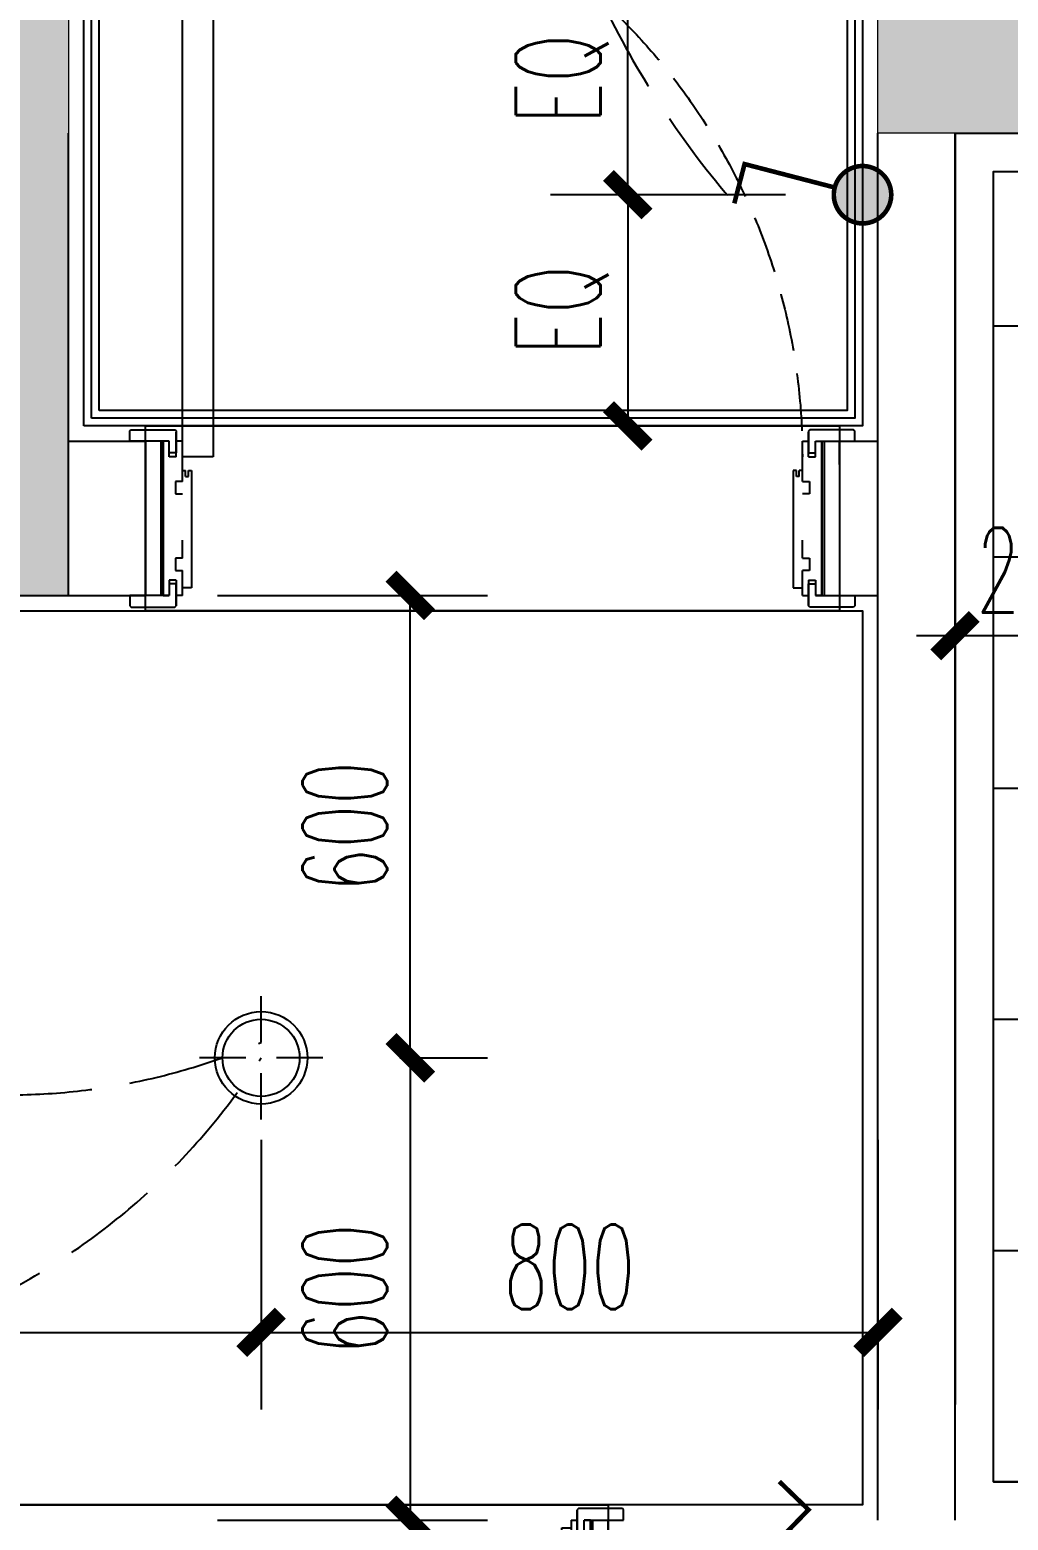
# Model space of a CAD drawing. Extents: x 184967 to 628822, y -100826 to 121332.
# Drawn here: x 402956 to 404224, y 39974 to 41908 of the extents above; entities that cross this region are included whole.
import ezdxf

# ---------------------------------------------------------------- set-up
doc = ezdxf.new("R2010")
doc.units = 0
doc.header["$MEASUREMENT"] = 0
doc.linetypes.add('DASH', pattern=[0.35, 0.25, -0.1])
for name, color, linetype in [('0-装饰完成面', 47, 'Continuous'), ('E-给水', 34, 'Continuous'), ('E02-灯具开关连线', 6, 'Continuous'), ('P11-平面门套', 47, 'Continuous'), ('P11-平面门扇', 47, 'Continuous'), ('T-灯具尺寸', 55, 'Continuous'), ('T03-天花造型', 30, 'Continuous'), ('T05-天花灯具', 51, 'Continuous'), ('WALL', 145, 'Continuous')]:
    doc.layers.add(name, color=color, linetype=linetype)
doc.layers.add('4#6#-col-2F~31F$0$COLU', color=7, linetype='Continuous', lineweight=0)
doc.layers.add('4#6#-col-2F~31F$0$COLU_HATCH', color=251, linetype='Continuous', lineweight=0)
doc.styles.add('尺寸标注', font='txt.shx', dxfattribs={"width": 0.6, "height": 110})
doc.dimstyles.new('1-50', dxfattribs={"dimscale": 50, "dimtxt": 110, "dimasz": 1, "dimexe": 2, "dimexo": 2, "dimgap": 0.6, "dimtad": 1, "dimdec": 0, "dimrnd": 5, "dimtxsty": '尺寸标注', "dimblk": 'ARCHTICK', "dimcen": 2.5, "dimclrd": 251, "dimclre": 251, "dimclrt": 50, "dimadec": 0, "dimazin": 0, "dimtfac": 1, "dimtdec": 0, "dimtix": 1, "dimtmove": 2, "dimatfit": 3, "dimldrblk": 'DOT', "dimfxl": 0, "dimarcsym": 0})

# ---------------------------------------------------------------- blocks, each defined once
blk = doc.blocks.new('_ArchTick')
at = {"color": 0, "linetype": 'ByBlock', "const_width": 0.4}
blk.add_lwpolyline([(-0.5, -0.5), (0.5, 0.5)], dxfattribs=at)
blk = doc.blocks.new('*D979')
at = {"layer": 'Defpoints', "color": 0, "linetype": 'ByBlock', "transparency": 16777216}
for p in [(404155.5, 41773.7), (404380.5, 41773.2), (404155.5, 41121.5)]:
    blk.add_point(p, dxfattribs=at)
at = {"layer": 'E-给水', "color": 251, "lineweight": -2, "transparency": 16777216}
for p, q in [((404155.5, 41371.5), (404155.5, 41021.5)), ((404380.5, 41371.5), (404380.5, 41021.5)), ((404155.5, 41121.5), (404105.5, 41121.5)), ((404380.5, 41121.5), (404155.5, 41121.5)), ((404380.5, 41121.5), (404430.5, 41121.5))]:
    blk.add_line(p, q, dxfattribs=at)
at = {"layer": 'E-给水', "color": 251, "linetype": 'ByBlock', "lineweight": -2, "transparency": 16777216, "xscale": 50, "yscale": 50, "zscale": 50}
blk.add_blockref('_ArchTick', (404155.5, 41121.5), dxfattribs=at)
at = {"layer": 'E-给水', "color": 251, "linetype": 'ByBlock', "lineweight": -2, "transparency": 16777216, "xscale": 50, "yscale": 50, "zscale": 50, "rotation": 180}
blk.add_blockref('_ArchTick', (404380.5, 41121.5), dxfattribs=at)
at = {"layer": 'E-给水', "color": 50, "linetype": 'ByBlock', "transparency": 16777216, "insert": (404268, 41206.5), "char_height": 110, "attachment_point": 5, "style": '尺寸标注'}
blk.add_mtext('225', dxfattribs=at)
blk = doc.blocks.new('_Dot')
at = {"color": 0, "linetype": 'ByBlock', "lineweight": -2}
blk.add_line((-0.5, 0), (-1, 0), dxfattribs=at)
at = {"color": 0, "linetype": 'ByBlock', "const_width": 0.5}
blk.add_lwpolyline([(-0.25, 0, 1), (0.25, 0, 1)], format="xyb", close=True, dxfattribs=at)
blk = doc.blocks.new('A$C2E5E4FD4')
for p, q in [((80, 100), (80, 160)), ((60, 80), (0, 80)), ((160, 80), (100, 80)), ((80, 0), (80, 60))]:
    blk.add_line(p, q)
blk.add_circle((80, 80), 60)
at = {"color": 250}
blk.add_circle((80, 80), 50, dxfattribs=at)
blk = doc.blocks.new('*D1021')
at = {"layer": 'Defpoints', "color": 0, "linetype": 'ByBlock', "transparency": 16777216}
for p in [(401780.5, 40573.7), (403255.5, 40573.7), (403255.5, 40217.5)]:
    blk.add_point(p, dxfattribs=at)
at = {"layer": 'T-灯具尺寸', "color": 251, "lineweight": -2, "transparency": 16777216}
for p, q in [((401780.5, 40467.5), (401780.5, 40117.5)), ((403255.5, 40467.5), (403255.5, 40117.5)), ((401780.5, 40217.5), (403255.5, 40217.5))]:
    blk.add_line(p, q, dxfattribs=at)
at = {"layer": 'T-灯具尺寸', "color": 251, "linetype": 'ByBlock', "lineweight": -2, "transparency": 16777216, "xscale": 50, "yscale": 50, "zscale": 50, "rotation": 180}
blk.add_blockref('_ArchTick', (401780.5, 40217.5), dxfattribs=at)
at = {"layer": 'T-灯具尺寸', "color": 251, "linetype": 'ByBlock', "lineweight": -2, "transparency": 16777216, "xscale": 50, "yscale": 50, "zscale": 50}
blk.add_blockref('_ArchTick', (403255.5, 40217.5), dxfattribs=at)
at = {"layer": 'T-灯具尺寸', "color": 50, "linetype": 'ByBlock', "transparency": 16777216, "insert": (402518, 40302.5), "char_height": 110, "attachment_point": 5, "style": '尺寸标注'}
blk.add_mtext('1475', dxfattribs=at)
blk = doc.blocks.new('*D1022')
at = {"layer": 'Defpoints', "color": 0, "linetype": 'ByBlock', "transparency": 16777216}
for p in [(403255.5, 40573.7), (404055.5, 40573.7), (404055.5, 40217.5)]:
    blk.add_point(p, dxfattribs=at)
at = {"layer": 'T-灯具尺寸', "color": 251, "lineweight": -2, "transparency": 16777216}
for p, q in [((403255.5, 40467.5), (403255.5, 40117.5)), ((404055.5, 40467.5), (404055.5, 40117.5)), ((403255.5, 40217.5), (404055.5, 40217.5))]:
    blk.add_line(p, q, dxfattribs=at)
at = {"layer": 'T-灯具尺寸', "color": 251, "linetype": 'ByBlock', "lineweight": -2, "transparency": 16777216, "xscale": 50, "yscale": 50, "zscale": 50, "rotation": 180}
blk.add_blockref('_ArchTick', (403255.5, 40217.5), dxfattribs=at)
at = {"layer": 'T-灯具尺寸', "color": 251, "linetype": 'ByBlock', "lineweight": -2, "transparency": 16777216, "xscale": 50, "yscale": 50, "zscale": 50}
blk.add_blockref('_ArchTick', (404055.5, 40217.5), dxfattribs=at)
at = {"layer": 'T-灯具尺寸', "color": 50, "linetype": 'ByBlock', "transparency": 16777216, "insert": (403655.5, 40302.5), "char_height": 110, "attachment_point": 5, "style": '尺寸标注'}
blk.add_mtext('800', dxfattribs=at)
blk = doc.blocks.new('*D1024')
at = {"layer": 'Defpoints', "color": 0, "linetype": 'ByBlock', "transparency": 16777216}
for p in [(403335.5, 40573.7), (402805.5, 39973.7), (403449, 39973.7)]:
    blk.add_point(p, dxfattribs=at)
at = {"layer": 'T-灯具尺寸', "color": 251, "lineweight": -2, "transparency": 16777216}
for p, q in [((403435.5, 40573.7), (403549, 40573.7)), ((403449, 40573.7), (403449, 39973.7)), ((403199, 39973.7), (403549, 39973.7))]:
    blk.add_line(p, q, dxfattribs=at)
at = {"layer": 'T-灯具尺寸', "color": 251, "linetype": 'ByBlock', "lineweight": -2, "transparency": 16777216, "xscale": 50, "yscale": 50, "zscale": 50}
for p, rotation in [((403449, 40573.7), 90), ((403449, 39973.7), 270)]:
    blk.add_blockref('_ArchTick', p, dxfattribs=dict(at, rotation=rotation))
at = {"layer": 'T-灯具尺寸', "color": 50, "linetype": 'ByBlock', "transparency": 16777216, "insert": (403364, 40273.7), "char_height": 110, "attachment_point": 5, "rotation": 90, "style": '尺寸标注'}
blk.add_mtext('600', dxfattribs=at)
blk = doc.blocks.new('*D1025')
at = {"layer": 'Defpoints', "color": 0, "linetype": 'ByBlock', "transparency": 16777216}
for p in [(402805.5, 41173.7), (403449, 41173.7), (403335.5, 40573.7)]:
    blk.add_point(p, dxfattribs=at)
at = {"layer": 'T-灯具尺寸', "color": 251, "lineweight": -2, "transparency": 16777216}
for p, q in [((403199, 41173.7), (403549, 41173.7)), ((403449, 40573.7), (403449, 41173.7)), ((403435.5, 40573.7), (403549, 40573.7))]:
    blk.add_line(p, q, dxfattribs=at)
at = {"layer": 'T-灯具尺寸', "color": 251, "linetype": 'ByBlock', "lineweight": -2, "transparency": 16777216, "xscale": 50, "yscale": 50, "zscale": 50}
for p, rotation in [((403449, 41173.7), 90), ((403449, 40573.7), 270)]:
    blk.add_blockref('_ArchTick', p, dxfattribs=dict(at, rotation=rotation))
at = {"layer": 'T-灯具尺寸', "color": 50, "linetype": 'ByBlock', "transparency": 16777216, "insert": (403364, 40873.7), "char_height": 110, "attachment_point": 5, "rotation": 90, "style": '尺寸标注'}
blk.add_mtext('600', dxfattribs=at)
blk = doc.blocks.new('*U52')
h = blk.add_hatch(color=256)
edge = h.paths.add_edge_path()
edge.add_arc((0, 0), 62.1, -127.2199, -82.2199)
edge.add_arc((0, 0), 62.1, -82.2199, -37.2199)
edge.add_arc((0, 0), 62.1, -37.2199, 7.7801)
edge.add_arc((0, 0), 62.1, 7.7801, 52.7801)
edge.add_arc((0, 0), 62.1, 52.7801, 97.7801)
edge.add_arc((0, 0), 62.1, -262.2199, -217.2199)
edge.add_arc((0, 0), 62.1, -217.2199, -172.2199)
edge.add_arc((0, 0), 62.1, -172.2199, -127.2199)
at = {"const_width": 9.94}
for points in [[(-8.4, 61.5), (-35.7, 261), (-122.7, 249.2)], [(8.4, -61.5), (35.7, -261), (122.7, -249.2)]]:
    blk.add_lwpolyline(points, dxfattribs=at)
blk.add_lwpolyline([(-37.6, -49.5, 0.198912), (8.4, -61.5, 0.198912), (49.5, -37.6, 0.198912), (61.5, 8.4, 0.198912), (37.6, 49.5, 0.198912), (-8.4, 61.5, 0.198912), (-49.5, 37.6, 0.198912), (-61.5, -8.4, 0.198912)], format="xyb", close=True, dxfattribs=at)
blk = doc.blocks.new('*U60')
h = blk.add_hatch(color=256)
edge = h.paths.add_edge_path()
edge.add_arc((0, 0), 62.1, -127.2199, -82.2199)
edge.add_arc((0, 0), 62.1, -82.2199, -37.2199)
edge.add_arc((0, 0), 62.1, -37.2199, 7.7801)
edge.add_arc((0, 0), 62.1, 7.7801, 52.7801)
edge.add_arc((0, 0), 62.1, 52.7801, 97.7801)
edge.add_arc((0, 0), 62.1, -262.2199, -217.2199)
edge.add_arc((0, 0), 62.1, -217.2199, -172.2199)
edge.add_arc((0, 0), 62.1, -172.2199, -127.2199)
at = {"const_width": 9.94}
blk.add_lwpolyline([(-8.4, 61.5), (-35.7, 261), (-122.7, 249.2)], dxfattribs=at)
blk.add_lwpolyline([(-37.6, -49.5, 0.198912), (8.4, -61.5, 0.198912), (49.5, -37.6, 0.198912), (61.5, 8.4, 0.198912), (37.6, 49.5, 0.198912), (-8.4, 61.5, 0.198912), (-49.5, 37.6, 0.198912), (-61.5, -8.4, 0.198912)], format="xyb", close=True, dxfattribs=at)
blk = doc.blocks.new('*D1037')
at = {"layer": 'Defpoints', "color": 0, "linetype": 'ByBlock', "transparency": 16777216}
for p in [(404035.5, 41693.7), (403731, 41393.7), (404035.5, 41393.7)]:
    blk.add_point(p, dxfattribs=at)
at = {"layer": 'E02-灯具开关连线', "color": 251, "lineweight": -2, "transparency": 16777216}
for p, q in [((403935.5, 41693.7), (403631, 41693.7)), ((403731, 41693.7), (403731, 41393.7)), ((403935.5, 41393.7), (403631, 41393.7))]:
    blk.add_line(p, q, dxfattribs=at)
at = {"layer": 'E02-灯具开关连线', "color": 251, "linetype": 'ByBlock', "lineweight": -2, "transparency": 16777216, "xscale": 50, "yscale": 50, "zscale": 50}
for p, rotation in [((403731, 41693.7), 90), ((403731, 41393.7), 270)]:
    blk.add_blockref('_ArchTick', p, dxfattribs=dict(at, rotation=rotation))
at = {"layer": 'E02-灯具开关连线', "color": 50, "linetype": 'ByBlock', "transparency": 16777216, "insert": (403646, 41543.7), "char_height": 110, "attachment_point": 5, "rotation": 90, "style": '尺寸标注'}
blk.add_mtext('EQ', dxfattribs=at)
blk = doc.blocks.new('*D1038')
at = {"layer": 'Defpoints', "color": 0, "linetype": 'ByBlock', "transparency": 16777216}
for p in [(403731, 41993.7), (404035.5, 41993.7), (404035.5, 41693.7)]:
    blk.add_point(p, dxfattribs=at)
at = {"layer": 'E02-灯具开关连线', "color": 251, "lineweight": -2, "transparency": 16777216}
for p, q in [((403935.5, 41993.7), (403631, 41993.7)), ((403731, 41693.7), (403731, 41993.7)), ((403935.5, 41693.7), (403631, 41693.7))]:
    blk.add_line(p, q, dxfattribs=at)
at = {"layer": 'E02-灯具开关连线', "color": 251, "linetype": 'ByBlock', "lineweight": -2, "transparency": 16777216, "xscale": 50, "yscale": 50, "zscale": 50}
for p, rotation in [((403731, 41993.7), 90), ((403731, 41693.7), 270)]:
    blk.add_blockref('_ArchTick', p, dxfattribs=dict(at, rotation=rotation))
at = {"layer": 'E02-灯具开关连线', "color": 50, "linetype": 'ByBlock', "transparency": 16777216, "insert": (403646, 41843.7), "char_height": 110, "attachment_point": 5, "rotation": 90, "style": '尺寸标注'}
blk.add_mtext('EQ', dxfattribs=at)
blk = doc.blocks.new('*U885')
at = {"color": 251}
for p, q in [((20.1, 125), (20.1, 75)), ((920.1, 125), (920.1, 75))]:
    blk.add_line(p, q, dxfattribs=at)
at = {"layer": 'P11-平面门套', "ltscale": 200}
for p, q in [((0, 168.4), (1.6, 170)), ((0, 155), (0, 168.4)), ((51, 155), (0, 155)), ((1.6, 170), (58.4, 170)), ((40, 155), (40, 55)), ((43, 55), (43, 155)), ((43, 155), (43, 55)), ((51, 135), (51, 155)), ((58.4, 170), (60, 168.4)), ((60, 168.4), (60, 140)), ((60, 135), (60, 167)), ((68, 155), (60, 155)), ((68, 102.8), (68, 155)), ((872.2, 155), (880.2, 155)), ((872.2, 102.8), (872.2, 155)), ((881.8, 170), (880.2, 168.4)), ((880.2, 168.4), (880.2, 140)), ((880.2, 135), (880.2, 167)), ((938.6, 170), (881.8, 170)), ((889.2, 135), (889.2, 155)), ((889.2, 155), (940.2, 155)), ((897.2, 55), (897.2, 155)), ((897.2, 155), (897.2, 55)), ((900.2, 155), (900.2, 55)), ((940.2, 168.4), (938.6, 170)), ((940.2, 155), (940.2, 168.4)), ((52, 140), (51, 141)), ((60, 140), (52, 140)), ((880.2, 140), (888.2, 140)), ((888.2, 140), (889.2, 141)), ((60, 135), (51, 135)), ((68, 103.4), (68, 126.8)), ((68, 117), (72.1, 117)), ((72.1, 109.3), (72.1, 117)), ((75.9, 109.3), (75.9, 117)), ((75.9, 117), (80, 117)), ((80, 117), (80, 65)), ((860.2, 117), (860.2, 65)), ((864.2, 117), (860.2, 117)), ((864.2, 109.3), (864.2, 117)), ((872.2, 117), (868.1, 117)), ((868.1, 109.3), (868.1, 117)), ((872.2, 103.4), (872.2, 126.8)), ((880.2, 135), (889.2, 135)), ((68, 103.4), (59, 103.4)), ((59, 103.4), (59, 87.4)), ((59, 102.8), (59, 86.8)), ((68, 102.8), (59, 102.8)), ((72.1, 109.3), (75.9, 109.3)), ((868.1, 109.3), (864.2, 109.3)), ((872.2, 103.4), (881.2, 103.4)), ((872.2, 102.8), (881.2, 102.8)), ((881.2, 103.4), (881.2, 87.4)), ((881.2, 102.8), (881.2, 86.8)), ((59, 87.4), (68, 87.4)), ((59, 86.8), (68, 86.8)), ((68, 55), (68, 87.4)), ((872.2, 55), (872.2, 87.4)), ((881.2, 87.4), (872.2, 87.4)), ((881.2, 86.8), (872.2, 86.8)), ((60, 75), (51, 75)), ((51, 75), (51, 55)), ((52, 70), (51, 69)), ((60, 70), (52, 70)), ((60, 75), (60, 41.6)), ((60, 42), (60, 70)), ((80, 65), (68, 65)), ((860.2, 65), (872.2, 65)), ((880.2, 75), (880.2, 41.6)), ((880.2, 75), (889.2, 75)), ((880.2, 70), (888.2, 70)), ((880.2, 42), (880.2, 70)), ((888.2, 70), (889.2, 69)), ((889.2, 75), (889.2, 55)), ((51, 55), (0, 55)), ((0, 55), (0, 41.6)), ((0, 41.6), (1.6, 40)), ((1.6, 40), (58.4, 40)), ((43, 55), (51, 55)), ((58.4, 40), (60, 41.6)), ((68, 55), (60, 55)), ((872.2, 55), (880.2, 55)), ((881.8, 40), (880.2, 41.6)), ((938.6, 40), (881.8, 40)), ((889.2, 55), (940.2, 55)), ((897.2, 55), (889.2, 55)), ((940.2, 41.6), (938.6, 40)), ((940.2, 55), (940.2, 41.6))]:
    blk.add_line(p, q, dxfattribs=at)
at = {"layer": 'P11-平面门套'}
for p, q in [((20.1, 125), (20.1, 155)), ((920.1, 125), (920.1, 155)), ((20.1, 75), (20.1, 55)), ((920.1, 75), (920.1, 55))]:
    blk.add_line(p, q, dxfattribs=at)
blk = doc.blocks.new('*U792')
at = {"color": 251}
for p, q in [((20.1, 125), (20.1, -25)), ((920.1, 125), (920.1, -25))]:
    blk.add_line(p, q, dxfattribs=at)
at = {"layer": 'P11-平面门套', "ltscale": 200}
for p, q in [((0, 168.4), (1.6, 170)), ((0, 155), (0, 168.4)), ((51, 155), (0, 155)), ((1.6, 170), (58.4, 170)), ((40, 155), (40, -45)), ((43, -45), (43, 155)), ((43, 155), (43, -45)), ((51, 135), (51, 155)), ((58.4, 170), (60, 168.4)), ((60, 168.4), (60, 140)), ((60, 135), (60, 167)), ((68, 155), (60, 155)), ((68, 102.8), (68, 155)), ((872.2, 155), (880.2, 155)), ((872.2, 102.8), (872.2, 155)), ((881.8, 170), (880.2, 168.4)), ((880.2, 168.4), (880.2, 140)), ((880.2, 135), (880.2, 167)), ((938.6, 170), (881.8, 170)), ((889.2, 135), (889.2, 155)), ((889.2, 155), (940.2, 155)), ((897.2, -45), (897.2, 155)), ((897.2, 155), (897.2, -45)), ((900.2, 155), (900.2, -45)), ((940.2, 168.4), (938.6, 170)), ((940.2, 155), (940.2, 168.4)), ((52, 140), (51, 141)), ((60, 140), (52, 140)), ((880.2, 140), (888.2, 140)), ((888.2, 140), (889.2, 141)), ((60, 135), (51, 135)), ((68, 117), (72.1, 117)), ((72.1, 109.3), (72.1, 117)), ((75.9, 109.3), (75.9, 117)), ((75.9, 117), (80, 117)), ((80, 117), (80, -35)), ((860.2, 117), (860.2, -35)), ((864.2, 117), (860.2, 117)), ((864.2, 109.3), (864.2, 117)), ((872.2, 117), (868.1, 117)), ((868.1, 109.3), (868.1, 117)), ((880.2, 135), (889.2, 135)), ((59, 102.8), (59, 86.8)), ((68, 102.8), (59, 102.8)), ((72.1, 109.3), (75.9, 109.3)), ((868.1, 109.3), (864.2, 109.3)), ((872.2, 102.8), (881.2, 102.8)), ((881.2, 102.8), (881.2, 86.8)), ((59, 86.8), (68, 86.8)), ((881.2, 86.8), (872.2, 86.8)), ((68, 3.4), (68, 26.8)), ((872.2, 3.4), (872.2, 26.8)), ((68, 3.4), (59, 3.4)), ((59, 3.4), (59, -12.6)), ((872.2, 3.4), (881.2, 3.4)), ((881.2, 3.4), (881.2, -12.6)), ((59, -12.6), (68, -12.6)), ((68, -45), (68, -12.6)), ((872.2, -45), (872.2, -12.6)), ((881.2, -12.6), (872.2, -12.6)), ((60, -25), (51, -25)), ((51, -25), (51, -45)), ((52, -30), (51, -31)), ((60, -30), (52, -30)), ((60, -25), (60, -58.4)), ((60, -58), (60, -30)), ((80, -35), (68, -35)), ((860.2, -35), (872.2, -35)), ((880.2, -25), (880.2, -58.4)), ((880.2, -25), (889.2, -25)), ((880.2, -30), (888.2, -30)), ((880.2, -58), (880.2, -30)), ((888.2, -30), (889.2, -31)), ((889.2, -25), (889.2, -45)), ((51, -45), (0, -45)), ((0, -45), (0, -58.4)), ((43, -45), (51, -45)), ((68, -45), (60, -45)), ((872.2, -45), (880.2, -45)), ((889.2, -45), (940.2, -45)), ((897.2, -45), (889.2, -45)), ((940.2, -45), (940.2, -58.4)), ((0, -58.4), (1.6, -60)), ((1.6, -60), (58.4, -60)), ((58.4, -60), (60, -58.4)), ((881.8, -60), (880.2, -58.4)), ((938.6, -60), (881.8, -60)), ((940.2, -58.4), (938.6, -60))]:
    blk.add_line(p, q, dxfattribs=at)
at = {"layer": 'P11-平面门套'}
for p, q in [((20.1, 125), (20.1, 155)), ((920.1, 125), (920.1, 155)), ((20.1, -25), (20.1, -45)), ((920.1, -25), (920.1, -45))]:
    blk.add_line(p, q, dxfattribs=at)
blk = doc.blocks.new('A$C087C765B')
blk.add_lwpolyline([(764.2, 0), (804.2, 0), (804.2, 804.2), (764.2, 804.2)], close=True)
at = {"color": 250, "linetype": 'DASH', "ltscale": 300}
blk.add_arc((804.2, 0), 804.2, 90, 180, dxfattribs=at)

msp = doc.modelspace()

# ---------------------------------------------------------------- hatches: boundary and pattern name
at = {"layer": '4#6#-col-2F~31F$0$COLU_HATCH'}
for points in [[(402805.5, 41373.7), (402805.5, 44273.7), (403005.5, 44273.7), (403005.5, 41173.7), (402805.5, 41173.7), (402105.5, 41173.7), (402105.5, 41373.7)], [(404055.5, 41973.7), (405905.5, 41973.7), (405905.5, 43073.7), (406105.5, 43073.7), (406105.5, 41773.7), (404055.5, 41773.7)]]:
    msp.add_hatch(color=252, dxfattribs=at).paths.add_polyline_path(points)

# ---------------------------------------------------------------- linework, layer by layer
at = {"layer": '0-装饰完成面'}
msp.add_lwpolyline([(404255.5, 40023.7), (404205.5, 40023.7), (404205.5, 41723.7), (405855.5, 41723.7), (405855.5, 40023.7), (405055.5, 40023.7)], dxfattribs=at)
at = {"layer": '4#6#-col-2F~31F$0$COLU', "color": 6}
msp.add_lwpolyline([(402805.5, 41373.7), (402805.5, 44273.7), (403005.5, 44273.7), (403005.5, 41173.7), (402805.5, 41173.7), (402105.5, 41173.7), (402105.5, 41373.7), (402805.5, 41373.7)], dxfattribs=at)
msp.add_lwpolyline([(404055.5, 41973.7), (405905.5, 41973.7), (405905.5, 43073.7), (406105.5, 43073.7), (406105.5, 41773.7), (404055.5, 41773.7)], close=True, dxfattribs=at)
at = {"layer": 'E02-灯具开关连线', "color": 6, "linetype": 'DASH', "ltscale": 500}
for centre, radius, start, end in [((404779.7, 42466.7), 1201.6, 105.6503, 220.7407), ((402927, 41352.3), 826.7, 196.1286, 293.417), ((402518, 41044.6), 875, 212.5567, 327.4433)]:
    msp.add_arc(centre, radius, start, end, dxfattribs=at)
at = {"layer": 'T03-天花造型', "color": 55, "linetype": 'ByBlock'}
for p, q in [((404205.5, 40023.7), (404205.5, 41723.7)), ((404205.5, 41523.7), (405855.5, 41523.7)), ((404205.5, 41223.7), (405855.5, 41223.7)), ((404205.5, 40923.7), (405855.5, 40923.7)), ((404205.5, 40623.7), (405855.5, 40623.7)), ((404205.5, 40323.7), (405855.5, 40323.7)), ((404205.5, 40023.7), (405855.5, 40023.7))]:
    msp.add_line(p, q, dxfattribs=at)
for points in [[(403025.5, 41393.7), (403025.5, 44653.7), (405885.5, 44653.7), (405885.5, 41993.7), (404035.5, 41993.7), (404035.5, 41393.7)], [(403045.5, 41413.7), (403045.5, 44633.7), (405865.5, 44633.7), (405865.5, 42013.7), (404015.5, 42013.7), (404015.5, 41413.7)], [(403105.5, 41393.7), (404005.5, 41393.7), (404005.5, 41153.7), (403105.5, 41153.7)], [(399525.5, 41153.7), (404035.5, 41153.7), (404035.5, 39993.7), (399525.5, 39993.7)], [(402805.5, 39993.7), (403705.5, 39993.7), (403705.5, 39853.7), (402805.5, 39853.7)]]:
    msp.add_lwpolyline(points, close=True, dxfattribs=at)
at = {"layer": 'T03-天花造型', "color": 8, "linetype": 'ByBlock'}
msp.add_lwpolyline([(403035.5, 41403.7), (403035.5, 44643.7), (405875.5, 44643.7), (405875.5, 42003.7), (404025.5, 42003.7), (404025.5, 41403.7)], close=True, dxfattribs=at)
at = {"layer": 'WALL'}
for p, q in [((403005.5, 41173.7), (403005.5, 41773.7)), ((404055.5, 39973.7), (404055.5, 41773.7)), ((404155.5, 41773.7), (404155.5, 41273.7)), ((404155.5, 41773.7), (406005.5, 41773.7)), ((404155.5, 39973.7), (404155.5, 41773.7)), ((403005.5, 41373.7), (403105.5, 41373.7)), ((403105.5, 41373.7), (403105.5, 41173.7)), ((404005.5, 41373.7), (404055.5, 41373.7)), ((404005.5, 41373.7), (404005.5, 41173.7)), ((404155.5, 41273.7), (404155.5, 40123.7)), ((402105.5, 41173.7), (403005.5, 41173.7)), ((403005.5, 41173.7), (403105.5, 41173.7)), ((404005.5, 41173.7), (404055.5, 41173.7)), ((404155.5, 39973.7), (404155.5, 40123.7))]:
    msp.add_line(p, q, dxfattribs=at)

# ---------------------------------------------------------------- block references
at = {"layer": 'E02-灯具开关连线', "color": 6}
for name, p, xscale, yscale, zscale, rotation in [('*U60', (404035.5, 41693.7), 0.5999999999999952, 0.5999999999999952, 0.5999999999999952, 67.64370039447334), ('*U52', (403855.5, 39873.7), 0.5999999999999953, 0.5999999999999953, 0.5999999999999953, 308.1687306216383)]:
    msp.add_blockref(name, p, dxfattribs=dict(at, xscale=xscale, yscale=yscale, zscale=zscale, rotation=rotation))
at = {"layer": 'P11-平面门套', "xscale": -1}
msp.add_blockref('*U792', (404025.6, 41218.7), dxfattribs=at)
at = {"layer": 'P11-平面门套', "rotation": 180}
msp.add_blockref('*U885', (403725.6, 40028.7), dxfattribs=at)
at = {"layer": 'P11-平面门扇', "xscale": -1}
msp.add_blockref('A$C087C765B', (403957.6, 41353.7), dxfattribs=at)
at = {"layer": 'T05-天花灯具'}
msp.add_blockref('A$C2E5E4FD4', (403175.5, 40493.7), dxfattribs=at)

# ---------------------------------------------------------------- dimensions: what is measured, and where the dimension line sits
at = {"layer": 'E-给水', "color": 1, "linetype": 'ByBlock'}
dim = msp.add_linear_dim(base=(404155.5, 41121.5), p1=(404380.5, 41773.2), p2=(404155.5, 41773.7), dimstyle='1-50', override={"dimfxl": 5, "dimfxlon": 1}, dxfattribs=at)
dim.commit()
dim.dimension.update_dxf_attribs({"geometry": '*D979', "text_midpoint": (404268, 41206.5)})
at = {"layer": 'E02-灯具开关连线', "color": 1, "linetype": 'ByBlock'}
for base, p2, angle, picture, middle in [((403731, 41993.7), (404035.5, 41993.7), 270, '*D1038', (403646, 41843.7)), ((403731, 41393.7), (404035.5, 41393.7), 90, '*D1037', (403646, 41543.7))]:
    dim = msp.add_linear_dim(base=base, p1=(404035.5, 41693.7), p2=p2, angle=angle, text='EQ', dimstyle='1-50', override={"dimfxl": 5, "dimfxlon": 1}, dxfattribs=at)
    dim.commit()
    dim.dimension.update_dxf_attribs({"geometry": picture, "text_midpoint": middle})
at = {"layer": 'T-灯具尺寸', "color": 1, "linetype": 'ByBlock'}
for base, p2, angle, picture, middle in [((403449, 41173.7), (402805.5, 41173.7), 270, '*D1025', (403364, 40873.7)), ((403449, 39973.7), (402805.5, 39973.7), 90, '*D1024', (403364, 40273.7))]:
    dim = msp.add_linear_dim(base=base, p1=(403335.5, 40573.7), p2=p2, angle=angle, dimstyle='1-50', override={"dimfxl": 5, "dimfxlon": 1}, dxfattribs=at)
    dim.commit()
    dim.dimension.update_dxf_attribs({"geometry": picture, "text_midpoint": middle})
for base, p1, p2, picture, middle in [((403255.5, 40217.5), (401780.5, 40573.7), (403255.5, 40573.7), '*D1021', (402518, 40302.5)), ((404055.5, 40217.5), (403255.5, 40573.7), (404055.5, 40573.7), '*D1022', (403655.5, 40302.5))]:
    dim = msp.add_linear_dim(base=base, p1=p1, p2=p2, dimstyle='1-50', override={"dimfxl": 5, "dimfxlon": 1}, dxfattribs=at)
    dim.commit()
    dim.dimension.update_dxf_attribs({"geometry": picture, "text_midpoint": middle})

doc.saveas('drawing.dxf')
